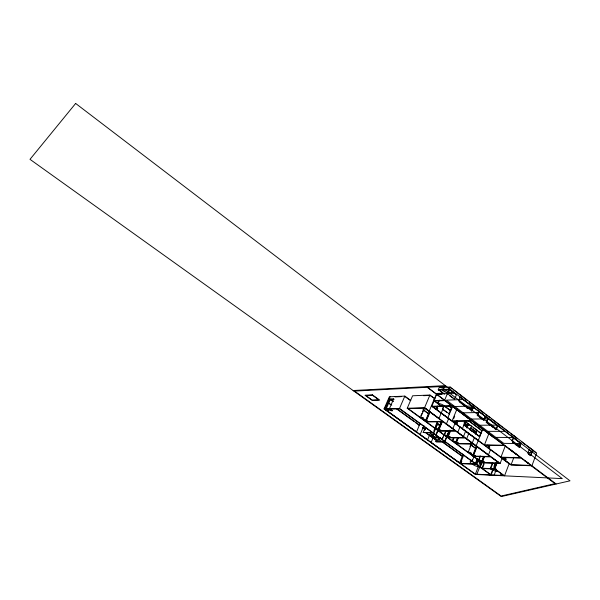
<?xml version="1.0" encoding="UTF-8"?>
<svg xmlns="http://www.w3.org/2000/svg" width="600" height="600" viewBox="0 0 600 600"><rect width="100%" height="100%" fill="white"/><g stroke="black" fill="none" stroke-linecap="round" stroke-linejoin="round"><path stroke-width="0.9" d="M436.162 438.855C434.925 437.632 436.965 439.725 434.857 438.862A1.282 0.398 22.9 0 1 434.558 438.683M530.303 455.64L531.735 451.815L532.26 451.822L530.827 455.655L528.48 454.26M511.103 464.707L530.925 465.42L521.153 458.077L501.405 457.515L511.103 464.707L513.96 457.207M519.143 447.188L520.605 443.34L521.123 443.347L519.66 447.195L519.143 447.188L512.452 442.125M501.15 473.632L500.49 475.342L500.925 475.665M428.7 411.18L429.18 411.165L434.52 398.46L429.93 395.033L412.597 395.783L407.243 408.24L482.153 462.832L500.123 463.455L502.35 457.68M505.215 457.478L504.255 459.982L504.75 459.998L505.717 457.485M512.01 440.79L512.895 438.472M490.987 474.022L492.638 469.755M493.957 466.35L494.955 463.793M495.75 462.952L491.13 474.893L503.603 475.493L494.79 469.058L482.37 468.548L484.043 464.265M496.222 463.043L494.033 468.72L498.007 471.623L494.362 469.043M494.475 469.043L496.043 464.993M484.275 462.232L481.928 468.225L494.827 468.75L497.175 462.675M496.47 469.088L494.175 475.043L494.61 475.357M500.947 457.178L520.688 457.725L504.51 445.575L484.905 445.275L500.947 457.178L505.463 445.463M492.42 462.915L490.222 468.562L490.665 468.885A5.58 1.672 21.9 0 0 498.007 471.623M490.665 468.885L492.855 463.237M490.612 449.377L488.467 454.868L487.98 454.853M461.827 461.168L460.815 463.695L475.365 474.143L479.978 462.405L481.485 462.457L476.873 474.21L477.308 474.525M483.63 456.615L481.403 462.285L485.04 462.412L481.785 462.24M480.007 456.053L476.768 464.482L472.605 464.332A5.505 1.643 22.2 0 0 479.842 467.033L483.27 458.31M481.875 462.3L484.103 456.63M482.82 460.65L480.308 467.055L479.842 467.033M488.82 445.283L487.83 447.803L488.325 447.817L489.315 445.29M482.175 462.518L499.185 463.11L490.725 456.87L473.775 456.397L482.175 462.518L484.553 456.45M497.347 425.647L487.778 418.365L486.232 422.257L496.342 429.525L497.865 425.647L497.347 425.647L495.825 429.525L494.355 428.408M475.268 463.717L477.165 458.91M477.63 458.925L475.732 463.732L471.57 463.582A5.505 1.65 22.2 0 1 471.705 461.13L472.342 459.525M476.618 463.665L478.192 459.66M484.433 444.93L504.037 445.222L471.893 421.072L452.58 421.305L484.433 444.93L489.082 433.14M478.418 460.11L478.89 460.125L480.48 456.067M469.26 420.99L482.183 430.68L481.688 430.68L479.347 436.582L469.26 429.075M483.06 428.475L476.168 445.8L475.68 445.793M473.025 455.85L476.888 446.092L476.423 446.085L472.553 455.835L475.305 455.91L472.785 455.842M473.325 456.067L490.268 456.54L473.355 444.075L456.548 443.835L473.325 456.067L477.12 446.498M486.743 422.25L488.287 418.357M474.075 456.33L472.162 461.145L471.705 461.13M475.522 433.582L476.123 432.09L476.61 432.09L470.535 427.92L476.123 432.09M468.18 452.317L471.75 443.362M474.487 437.415L472.283 442.935L471.795 442.928M475.71 434.332L477.27 430.425L473.295 427.822M483.653 420.3L485.205 416.408L485.715 416.4L484.162 420.3L477.165 415.388L478.732 411.48L479.243 411.472L477.675 415.38M462.728 454.013L461.873 456.135L462.322 456.15L442.928 442.11M462.893 454.732L459.638 462.847L459.188 462.832M425.355 427.29L423.188 432.465L432.165 432.472L399.548 408.832L384.975 409.237L460.373 463.38L463.748 454.95M469.98 446.61L470.955 444.165M468.87 433.252L466.65 438.787L466.17 438.78M470.115 430.17L471.683 426.255L470.107 425.438M465.705 420.54L462.435 428.61L461.947 428.618M472.942 407.077L471.36 410.993L471.87 410.978L473.452 407.062L459.728 397.02L521.438 443.588L503.768 443.355L446.332 400.147L463.545 399.525M466.5 427.838L467.408 425.588L467.895 425.588L464.355 422.947M465.735 430.928L463.507 436.463L463.02 436.463M466.98 427.838L468.562 423.923L468.082 423.923M452.55 440.197L453.548 437.737M452.213 441.015L452.678 441.022L454.013 437.745M460.065 426.713L457.808 432.27L457.327 432.27M457.627 437.543L455.31 443.272L458.805 443.25M455.775 443.272L458.092 437.55M456.082 443.498L472.89 443.73L465.067 437.97L448.327 437.85L456.082 443.498L458.4 437.783M455.79 421.478L452.873 428.625L452.393 428.632M457.05 420.548L455.655 423.952L456.15 423.952L457.537 420.54M443.955 435L444.42 435L446.107 430.89M460.237 397.005L458.618 400.935L471.87 410.978M452.092 420.938L471.405 420.705L451.935 406.08L432.81 406.643L452.092 420.938L456.982 409.013M453.623 418.748L454.673 416.19M447.653 430.74L449.033 431.76L448.575 431.76L444.592 441.48L445.05 441.487L449.692 430.14M433.62 434.812L432.548 437.4L438.405 441.63L444.9 441.705L445.612 439.972M446.325 438.232L449.168 431.295M449.768 430.717L447.082 437.272L450.562 437.235M447.548 437.28L450.232 430.717M447.862 437.505L464.595 437.625L455.737 431.1L439.072 431.107L447.862 437.505L450.877 430.132M454.147 399.105L454.658 399.09L456.465 394.71L449.737 389.588L438.765 390.12M448.95 413.947L451.41 407.978L451.897 407.97L448.995 405.787M452.812 405.735L447.847 417.795L447.36 417.803M438.405 441.63L440.183 437.325M448.748 418.32L446.452 423.893L445.972 423.9M442.815 437.033L441.81 439.47L442.268 439.47L445.268 432.165M433.275 437.325L431.168 442.403L430.725 442.403M432.945 433.043L433.403 433.043L437.46 423.27L440.25 425.317L439.8 425.317L435.757 435.075L436.215 435.075L441.255 422.888L439.028 421.252M441.57 421.478L437.827 430.53L441.382 430.522L438.195 430.463M438.285 430.53L442.035 421.47M438.6 430.755L455.257 430.748L443.062 421.763L426.51 421.95L438.6 430.755L442.342 421.71M460.373 463.38L475.56 463.928L445.365 442.043L436.327 441.93L435.862 441.6L436.575 439.882M429.338 435.585L427.575 439.822L427.132 439.822M440.94 406.013L433.695 400.605L436.44 394.072L446.895 393.615L448.725 389.228L456.465 394.71M435.428 397.71L431.827 406.283L511.05 465.022L531.908 465.78L536.67 453L450.143 387.015L444.645 400.207L433.695 400.605M448.013 392.535L449.235 389.61M449.737 389.588L447.908 393.982L454.658 399.09M446.76 412.32L442.388 409.065L443.46 406.507M436.028 424.928L437.4 421.635M444.3 405.638L439.005 418.403L438.525 418.41M433.957 430.597L436.327 424.897M434.662 428.22L435.12 428.22L437.857 421.627M432.082 437.062L438.555 437.107L432.63 432.81L426.18 432.803L432.082 437.062L437.1 424.987L439.875 424.965M438.623 401.002L437.58 403.507L438.067 403.493A4.545 1.53 22.8 0 1 444.075 405.66L440.603 405.765M441.675 393.817L442.275 392.377L438.263 389.737L439.17 387.577L450.143 387.015M438.067 403.493L439.47 400.147M441.915 394.298L442.612 392.625L442.118 392.647L443.452 393.66M437.062 406.8L435.99 409.373L436.47 409.357L437.903 405.93M436.147 395.993L437.228 393.42L442.702 393.18M423.938 425.565L420.18 434.513L419.737 434.513M425.715 421.365L429.877 411.435L429.42 411.45L425.25 421.365L427.935 421.335L425.482 421.365M426.03 421.597L442.582 421.403L424.575 408.135L408.188 408.592L426.03 421.597L430.192 411.683M424.74 430.215L425.82 427.627M441.18 393.84L441.787 392.4M415.237 422.393L418.965 425.092L419.572 423.66M420.007 423.653L416.535 431.895L416.092 431.895M420.803 415.957L421.853 413.475M422.55 411.817L424.305 407.678L438.81 418.41M407.243 408.24L424.553 407.752L429.93 395.033M420.562 417.607L424.763 407.662M404.842 396.112L389.37 396.78L384.06 408.9L399.502 408.465L404.842 396.112L410.79 400.485M393.645 398.978L389.025 399.165L394.125 399.33L393.645 398.978L389.377 408.75L392.22 410.79L389.625 408.923M390.082 396.75L384.772 408.877L387.735 410.903L385.013 409.05M385.327 408.428L389.22 399.54M385.26 409.23L389.505 399.518M389.85 404.033L388.357 402.952L389.947 399.322L393.36 401.467M390.375 399.308L385.778 409.815L385.35 409.83M438.72 438.067L438.683 438.082A1.912 0.593 22.9 0 1 438.442 438.097L438.143 438.03M431.01 435.6L431.85 436.207M436.32 436.47L436.59 436.433A1.912 0.593 22.8 0 1 436.83 436.447L437.52 436.732M437.993 437.085L437.528 436.92A2.032 0.63 22.9 0 1 437.37 436.935M437.28 437.565L437.925 437.978L437.505 437.618A2.025 0.622 22.8 0 1 437.722 437.595M430.395 435.495L432.48 436.222L431.183 436.207A1.215 0.375 23 0 1 430.868 436.028M434.077 438.158L435.562 438.382M353.115 390.533L445.283 385.62M353.947 391.125L446.168 386.295M441.075 387.885L444.705 387.705M438.263 389.737L448.725 389.228M446.355 393.015L446.85 392.993L442.395 389.618M447.757 392.947L453.217 392.707M457.365 392.52L453.502 389.985M440.033 393.69L438.21 393.772L438.54 394.02M449.153 393.293L453.713 393.09M437.438 394.433L441.06 394.275M395.04 396.908L401.303 396.645M423.562 395.692L429.037 395.46M460.447 395.28L460.95 395.257M434.52 398.46L429.945 395.423M388.357 402.952L391.778 405.097M441 405.675L444.075 405.66M431.827 406.283L451.935 405.683M473.64 405.338L474.15 405.322M432.66 406.905L436.38 406.793A4.988 1.665 23 0 1 436.47 409.357M454.808 406.522L472.095 406.028M467.452 407.888L472.98 407.737M455.048 408.42L455.55 408.405M467.018 408.278L473.467 408.112M442.388 409.065L449.438 413.94M479.423 409.748L479.94 409.74M440.79 412.928L441.27 412.92M463.185 412.83L480.548 412.463M485.888 414.675L486.405 414.668M420.105 417.615L422.933 417.683L420.33 417.607M488.46 416.64L488.978 416.632M468.36 418.418L468.87 418.41M471.48 419.07L488.903 418.822M452.415 421.545L456.27 421.575L453 421.612M474.188 422.798L474.705 422.798M418.965 425.092L419.408 425.085L397.005 408.877M464.055 425.13L469.643 425.092L465.255 421.815M479.685 425.235L497.168 425.115M464.52 425.475L467.317 425.46M480.713 427.695L481.222 427.695M483.3 429.645L483.817 429.645M472.26 431.235L475.995 431.235M487.793 431.34L505.35 431.34M471.787 431.58L474.592 431.58M428.985 434.827L432.577 434.842L429.772 432.81M431.438 435.607L431.82 435.683M513.847 435.99L514.365 435.998M432.45 436.14L431.752 435.728M492.945 436.89L493.463 436.89M432.66 436.89L434.963 437.085M432.772 436.972L434.603 436.987M495.825 437.385L513.435 437.498M432.548 437.4L439.028 437.445L444.9 441.705M433.155 437.408L435.45 437.595M433.207 437.88L433.688 438.053M435.06 438.697L435.54 438.87M435.638 439.627L439.245 439.665L442.02 441.668M477.832 440.393L478.327 440.4M521.25 441.638L521.775 441.645M435.862 441.6L437.955 441.623L425.73 432.803L423.188 432.465M515.662 444.765L520.155 444.825M484.717 445.5L488.632 445.627L485.31 445.575M529.342 447.803L529.868 447.817M508.905 448.875L509.423 448.882M532.898 450.127L526.665 445.763M527.58 452.467L532.088 452.565M467.707 452.303L470.452 452.37A3.743 1.147 22.3 0 1 470.37 454.08A3.735 1.14 22.2 0 1 475.305 455.91M516.368 454.485L516.893 454.493M501.21 457.725L505.147 457.905L501.803 457.808M492.24 457.995L492.728 458.002M524.528 460.612L525.045 460.627M527.58 462.908L528.105 462.923M497.678 462L498.173 462.015M479.955 462.705L481.26 462.75M460.815 463.695L476.01 464.25L490.658 474.87L475.365 474.143M481.237 467.61L479.49 467.543L479.918 467.85M436.89 436.507L437.572 436.83M436.868 436.897L436.987 436.912A2.032 0.63 22.9 0 0 437.228 436.935M438.053 437.452L438.743 438M436.77 436.875L436.688 436.822M436.95 437.01L436.312 436.567M438.683 437.91L438.053 437.625A2.025 0.622 22.8 0 0 437.873 437.603M437.452 436.74L437.947 437.055M354.502 391.095L501.12 496.035L555.023 483.645L531.202 465.75M385.522 409.822L416.272 431.895M419.918 434.513L427.305 439.822M430.905 442.403L459.368 462.84M384.06 408.9L475.35 474.428L562.29 478.62L440.903 386.565M429.42 435.053L431.43 436.425M433.567 438.045L435.562 439.403M489.105 474.803L489.54 475.118M425.243 429.315L422.595 427.717L424.8 429.315M396.57 408.893L413.745 421.312M443.228 442.643L461.13 455.595M480.87 464.018L481.298 464.332M389.947 399.322L392.925 401.49M399.502 408.465L491.565 475.215M477.81 460.83L479.978 462.405M477.765 461.115L479.228 462.173M494.827 468.75L504.518 475.838L509.145 463.725L501.743 458.235M404.88 396.487L410.145 400.365M422.94 409.763L428.205 413.632M470.362 444.623L475.553 448.433M482.662 456.412L484.072 457.447L482.205 456.405M437.002 423.27L439.8 425.317M447.195 430.748L448.575 431.76M426.225 408.743L427.688 409.822M424.553 407.752L500.123 463.455M446.16 423.9L452.678 428.625M457.522 432.27L463.312 436.463M466.357 438.78L472.088 442.935M472.98 443.55L488.272 454.86M492.435 457.995L497.978 462.007M423.42 409.778L428.625 413.603M470.812 444.623L476.01 448.44M440.978 412.92L447.653 417.795M462.143 428.618L478.132 440.4M463.987 424.778L479.842 436.59M464.22 425.317L467.82 428.002M435.967 406.748L437.475 407.865M487.627 445.132L489.067 446.205M444.263 405.75L450.908 410.722M465.03 421.275L481.125 433.312M445.125 406.763L447.803 408.772M448.29 409.125L450.45 410.745M478.327 431.58L480.06 432.877M441.435 405.998L434.692 400.972L444.653 400.612L451.433 405.697M463.875 422.955L467.408 425.588M448.507 405.803L451.41 407.978M468.772 420.998L481.688 430.68M437.228 393.42L438.06 394.043M427.433 387.278L556.148 483.998M427.268 387.285L444.48 400.215M455.347 408.412L468.66 418.41M474.495 422.798L481.02 427.695M483.607 429.645L493.252 436.89M509.213 448.882L516.683 454.493M524.835 460.62L527.895 462.915M455.25 408.412L468.562 418.418M474.397 422.798L480.915 427.695M483.51 429.645L493.155 436.89M509.107 448.875L516.577 454.485M524.737 460.62L527.79 462.915M439.26 390.097L444.615 394.14M519.66 447.195L512.227 441.562L513.713 437.707L513.195 437.7L520.605 443.34M530.827 455.655L527.783 453.353L529.222 449.513L532.26 451.822M459.585 402.067L467.678 408.202M479.325 417.03L482.933 419.76M486.232 422.257L489.923 425.055M491.4 426.173L492.877 427.29M442.763 390.293L444.923 391.928M446.895 393.615L447.405 394.005M449.43 395.535L452.805 398.085M478.732 411.48L485.205 416.408M528.705 449.505L531.735 451.815M450.143 387.428L452.16 388.957M457.357 392.925L467.04 400.312M469.245 401.985L476.662 407.64M477.15 408.015L484.455 413.58M486.533 415.17L489.93 417.757M491.4 418.882L497.287 423.368M498.022 423.93L502.425 427.283M503.895 428.4L509.025 432.315M510.945 433.778L517.553 438.817M521.97 442.185L525.54 444.908M533.04 450.623L535.695 452.647M430.35 435.615L430.357 435.63A1.282 0.398 23 0 0 430.53 435.78M456.173 421.507A4.942 1.612 22.6 0 1 456.15 423.952M488.535 445.56A4.86 1.537 22 0 1 488.325 447.817M505.058 457.838A4.822 1.5 21.7 0 1 504.75 459.998M435.12 428.22A4.748 1.5 22.8 0 1 441.382 430.522M444.42 435A4.725 1.478 22.7 0 1 450.653 437.303M452.678 441.022A4.702 1.462 22.5 0 1 458.895 443.317M478.89 460.125A4.65 1.403 22.1 0 1 485.04 462.412M427.935 421.335A3.817 1.215 23.1 0 0 422.91 419.49A3.833 1.23 23.2 0 0 422.783 417.57M387.6 410.91A3.743 1.185 23.9 0 0 387.315 408.99A3.765 1.193 23.8 0 0 392.22 410.79M75.645 103.448L30 159.337L501.293 496.553L570 480.825L75.645 103.448M437.827 437.055L437.055 437.048A2.647 0.818 22.9 0 0 437.49 437.085L437.55 437.085A2.67 0.825 22.9 0 0 437.827 437.055M437.34 437.46L437.205 437.482A2.662 0.825 22.8 0 1 437.993 437.49L437.34 437.46M372.413 394.875L365.002 395.22L372.255 400.425L379.702 400.132L372.413 394.875M372.48 395.25L365.918 395.558L372.188 400.058L378.772 399.795L372.48 395.25"/></g></svg>
